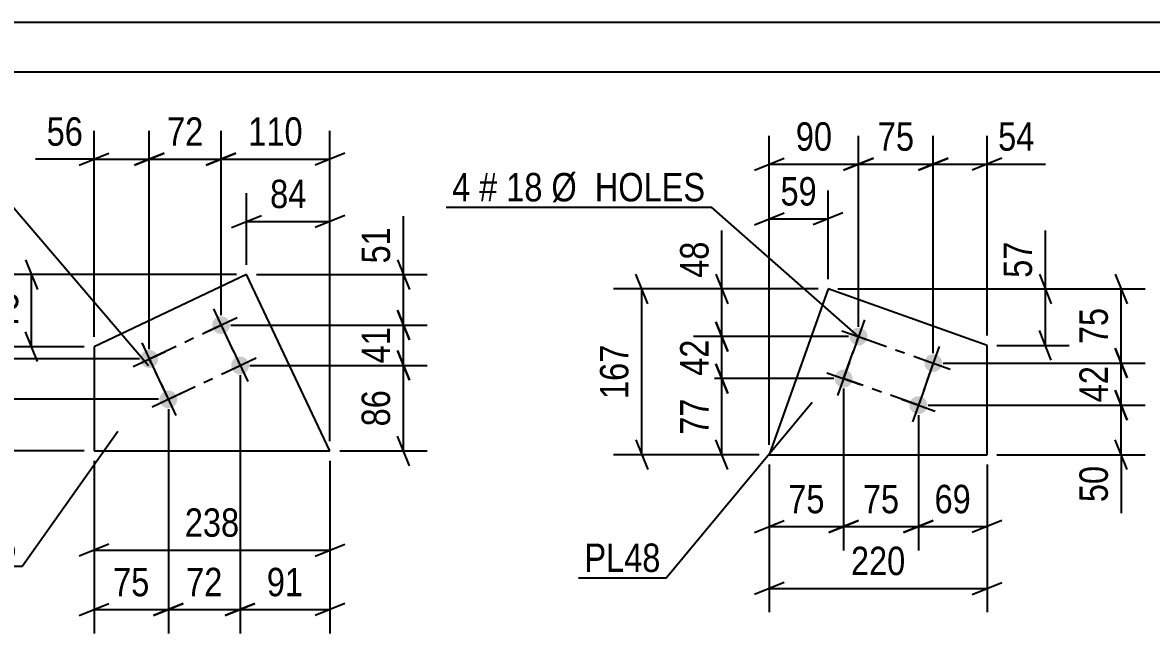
# Model space of a CAD drawing. Header units: millimetres. Extents: x 0 to 420, y -435 to 297.
# Drawn here: x 211.7 to 325.5, y 235.4 to 297 of the extents above; entities that cross this region are included whole.
import ezdxf

# ---------------------------------------------------------------- set-up
doc = ezdxf.new("R2010")
doc.units = ezdxf.units.MM
doc.linetypes.add('DXK_LINE_DOT3', pattern=[5.9187, 2.979, -0.9799, 0.9799, -0.9799])
doc.styles.add('Arial Narrow', font='ARIALN.TTF', dxfattribs={"height": 0.2})

# ---------------------------------------------------------------- blocks, each defined once
blk = doc.blocks.new('Unknown-283123301-1135')
at = {"color": 5, "linetype": 'Continuous'}
for p, q in [((420, 297), (0, 297)), ((415, 292), (5, 292))]:
    blk.add_line(p, q, dxfattribs=at)
blk = doc.blocks.new('Part-283123301-1615 - 1599')
at = {"color": 2, "linetype": 'Continuous'}
for p, q in [((234.28, 271.58), (218.91, 264.31)), ((242.69, 253.8), (234.28, 271.58)), ((218.91, 264.31), (218.91, 253.8)), ((218.91, 253.8), (242.69, 253.8))]:
    blk.add_line(p, q, dxfattribs=at)
blk = doc.blocks.new('Bolt-283123301-1620 - 1599')
at = {"linetype": 'Continuous'}
for points in [[(232.52, 266.88, -1), (230.9, 266.11, -1)], [(225.29, 263.46, -1), (223.66, 262.69, -1)], [(234.45, 262.81, -1), (232.82, 262.04, -1)], [(227.21, 259.39, -1), (225.59, 258.62, -1)]]:
    blk.add_hatch(color=1, dxfattribs=at).paths.add_polyline_path(points)
at = {"color": 1, "linetype": 'Continuous'}
for p, q in [((230.94, 268.12), (232.48, 264.87)), ((230.08, 265.73), (233.34, 267.27)), ((223.71, 264.7), (225.25, 261.45)), ((232.86, 264.05), (234.4, 260.8)), ((222.85, 262.31), (226.1, 263.84)), ((232.01, 261.66), (235.26, 263.2)), ((225.63, 260.63), (227.17, 257.38)), ((224.77, 258.24), (228.03, 259.78))]:
    blk.add_line(p, q, dxfattribs=at)
blk = doc.blocks.new('Bolt-283123301-1403 - 1369')
at = {"linetype": 'Continuous'}
for points in [[(296.83, 265.03, -1), (295.14, 265.63, -1)], [(304.37, 262.36, -1), (302.68, 262.96, -1)], [(295.33, 260.79, -1), (293.63, 261.39, -1)], [(302.87, 258.12, -1), (301.17, 258.72, -1)]]:
    blk.add_hatch(color=1, dxfattribs=at).paths.add_polyline_path(points)
at = {"color": 1, "linetype": 'Continuous'}
for p, q in [((296.59, 267.03), (295.38, 263.64)), ((294.29, 265.93), (297.68, 264.73)), ((304.13, 264.35), (302.92, 260.96)), ((301.83, 263.26), (305.22, 262.06)), ((295.08, 262.79), (293.88, 259.4)), ((292.78, 261.69), (296.18, 260.49)), ((302.62, 260.11), (301.42, 256.72)), ((300.32, 259.02), (303.72, 257.82))]:
    blk.add_line(p, q, dxfattribs=at)
blk = doc.blocks.new('Part-283123301-1418 - 1369')
at = {"color": 2, "linetype": 'Continuous'}
for p, q in [((292.91, 270.14), (286.98, 253.42)), ((308.94, 264.45), (292.91, 270.14)), ((308.94, 253.42), (308.94, 264.45)), ((286.98, 253.42), (308.94, 253.42))]:
    blk.add_line(p, q, dxfattribs=at)
blk = doc.blocks.new('Line-283123301-1767 - 1599')
at = {"color": 1, "linetype": 'DXK_LINE_DOT3'}
blk.add_line((224.48, 263.08), (231.71, 266.5), dxfattribs=at)
blk = doc.blocks.new('Line-283123301-1588 - 1369')
at = {"color": 1, "linetype": 'DXK_LINE_DOT3'}
blk.add_line((302.02, 258.42), (294.48, 261.09), dxfattribs=at)
blk = doc.blocks.new('Line-283123301-1774 - 1599')
at = {"color": 1, "linetype": 'DXK_LINE_DOT3'}
blk.add_line((231.71, 266.5), (233.63, 262.43), dxfattribs=at)
blk = doc.blocks.new('Line-283123301-1581 - 1369')
at = {"color": 1, "linetype": 'DXK_LINE_DOT3'}
blk.add_line((294.48, 261.09), (295.98, 265.33), dxfattribs=at)
blk = doc.blocks.new('Line-283123301-1781 - 1599')
at = {"color": 1, "linetype": 'DXK_LINE_DOT3'}
blk.add_line((226.4, 259.01), (233.63, 262.43), dxfattribs=at)
blk = doc.blocks.new('Line-283123301-1574 - 1369')
at = {"color": 1, "linetype": 'DXK_LINE_DOT3'}
blk.add_line((295.98, 265.33), (303.52, 262.66), dxfattribs=at)
blk = doc.blocks.new('Line-283123301-1788 - 1599')
at = {"color": 1, "linetype": 'DXK_LINE_DOT3'}
blk.add_line((226.4, 259.01), (224.48, 263.08), dxfattribs=at)
blk = doc.blocks.new('Line-283123301-1566 - 1369')
at = {"color": 1, "linetype": 'DXK_LINE_DOT3'}
blk.add_line((303.52, 262.66), (302.02, 258.42), dxfattribs=at)
blk = doc.blocks.new('StraightDimension-283123301-1744 - 1599')
at = {"color": 7, "linetype": 'Continuous'}
for p, q in [((218.91, 252.8), (218.91, 241.4)), ((242.69, 252.8), (242.69, 241.4)), ((220.41, 244.4), (217.41, 243.2)), ((218.91, 243.8), (242.69, 243.8)), ((241.19, 243.2), (244.19, 244.4))]:
    blk.add_line(p, q, dxfattribs=at)
at = {"color": 0}
blk.add_wipeout([(234.14, 244.55), (234.14, 248.75), (227.46, 248.75), (227.46, 244.55)], dxfattribs=at)
at = {"color": 3, "style": 'Arial Narrow'}
blk.add_text('238', height=2.863, dxfattribs=at).set_placement((228.06, 245.15))
blk = doc.blocks.new('StraightDimension-283123301-1653 - 1599')
at = {"color": 7, "linetype": 'Continuous'}
for p, q in [((199.81, 270.08), (198.61, 273.08)), ((233.28, 271.58), (196.36, 271.58)), ((199.21, 253.8), (199.21, 271.58)), ((198.61, 255.3), (199.81, 252.3)), ((217.91, 253.8), (196.36, 253.8))]:
    blk.add_line(p, q, dxfattribs=at)
at = {"color": 0}
blk.add_wipeout([(198.46, 266.03), (194.26, 266.03), (194.26, 259.35), (198.46, 259.35)], dxfattribs=at)
at = {"color": 3, "style": 'Arial Narrow'}
blk.add_text('178', height=2.863, rotation=90.0002, dxfattribs=at).set_placement((197.86, 259.95))
blk = doc.blocks.new('StraightDimension-283123301-1662 - 1599')
at = {"color": 7, "linetype": 'Continuous'}
for p, q in [((204.05, 260.51), (205.25, 257.51)), ((225.4, 259.01), (201.8, 259.01)), ((204.65, 253.8), (204.65, 259.01)), ((205.25, 252.3), (204.05, 255.3)), ((217.91, 253.8), (201.8, 253.8)), ((204.65, 253.8), (204.65, 247.89)), ((204.65, 253.8), (204.65, 247.89))]:
    blk.add_line(p, q, dxfattribs=at)
at = {"color": 0}
blk.add_wipeout([(203.9, 253.27), (199.7, 253.27), (199.7, 248.42), (203.9, 248.42)], dxfattribs=at)
at = {"color": 3, "style": 'Arial Narrow'}
blk.add_text('52', height=2.863, rotation=90.0002, dxfattribs=at).set_placement((203.3, 249.02))
blk = doc.blocks.new('StraightDimension-283123301-1668 - 1599')
at = {"color": 7, "linetype": 'Continuous'}
for p, q in [((204.05, 264.58), (205.25, 261.58)), ((223.48, 263.08), (201.8, 263.08)), ((204.65, 259.01), (204.65, 263.08)), ((205.25, 257.51), (204.05, 260.51)), ((225.4, 259.01), (201.8, 259.01))]:
    blk.add_line(p, q, dxfattribs=at)
at = {"color": 0}
blk.add_wipeout([(203.9, 263.47), (199.7, 263.47), (199.7, 258.61), (203.9, 258.61)], dxfattribs=at)
at = {"color": 3, "style": 'Arial Narrow'}
blk.add_text('41', height=2.863, rotation=90.0002, dxfattribs=at).set_placement((203.3, 259.21))
blk = doc.blocks.new('StraightDimension-283123301-16769 - 1599')
at = {"color": 7, "linetype": 'Continuous'}
for p, q in [((231.71, 267.5), (231.71, 286.08)), ((242.69, 254.8), (242.69, 286.08)), ((230.21, 282.63), (233.21, 283.83)), ((244.19, 283.83), (241.19, 282.63)), ((231.71, 283.23), (242.69, 283.23))]:
    blk.add_line(p, q, dxfattribs=at)
at = {"color": 0}
blk.add_wipeout([(240.54, 283.98), (240.54, 288.18), (233.86, 288.18), (233.86, 283.98)], dxfattribs=at)
at = {"color": 3, "style": 'Arial Narrow'}
blk.add_text('110', height=2.863, dxfattribs=at).set_placement((234.46, 284.58))
blk = doc.blocks.new('StraightDimension-283123301-1676 - 1599')
at = {"color": 7, "linetype": 'Continuous'}
for p, q in [((204.05, 273.08), (205.25, 270.08)), ((233.28, 271.58), (201.8, 271.58)), ((204.65, 263.08), (204.65, 271.58)), ((205.25, 261.58), (204.05, 264.58)), ((223.48, 263.08), (201.8, 263.08))]:
    blk.add_line(p, q, dxfattribs=at)
at = {"color": 0}
blk.add_wipeout([(203.9, 269.76), (199.7, 269.76), (199.7, 264.9), (203.9, 264.9)], dxfattribs=at)
at = {"color": 3, "style": 'Arial Narrow'}
blk.add_text('85', height=2.863, rotation=90.0002, dxfattribs=at).set_placement((203.3, 265.5))
blk = doc.blocks.new('StraightDimension-283123301-1749 - 1599')
at = {"color": 7, "linetype": 'Continuous'}
for p, q in [((234.28, 272.58), (234.28, 279.79)), ((242.69, 254.8), (242.69, 279.79)), ((232.78, 276.34), (235.78, 277.54)), ((234.28, 276.94), (242.69, 276.94)), ((244.19, 277.54), (241.19, 276.34))]:
    blk.add_line(p, q, dxfattribs=at)
at = {"color": 0}
blk.add_wipeout([(240.91, 277.69), (240.91, 281.89), (236.06, 281.89), (236.06, 277.69)], dxfattribs=at)
at = {"color": 3, "style": 'Arial Narrow'}
blk.add_text('84', height=2.863, dxfattribs=at).set_placement((236.66, 278.29))
blk = doc.blocks.new('StraightDimension-283123301-1685 - 1599')
at = {"color": 7, "linetype": 'Continuous'}
for p, q in [((226.4, 258.01), (226.4, 235.4)), ((218.91, 252.8), (218.91, 235.4)), ((217.41, 237.2), (220.41, 238.4)), ((227.9, 238.4), (224.9, 237.2)), ((218.91, 237.8), (226.4, 237.8))]:
    blk.add_line(p, q, dxfattribs=at)
at = {"color": 0}
blk.add_wipeout([(225.09, 238.55), (225.09, 242.75), (220.23, 242.75), (220.23, 238.55)], dxfattribs=at)
at = {"color": 3, "style": 'Arial Narrow'}
blk.add_text('75', height=2.863, dxfattribs=at).set_placement((220.83, 239.15))
blk = doc.blocks.new('StraightDimension-283123301-1691 - 1599')
at = {"color": 7, "linetype": 'Continuous'}
for p, q in [((233.63, 261.43), (233.63, 235.4)), ((226.4, 258.01), (226.4, 235.4)), ((224.9, 237.2), (227.9, 238.4)), ((235.13, 238.4), (232.13, 237.2)), ((226.4, 237.8), (233.63, 237.8))]:
    blk.add_line(p, q, dxfattribs=at)
at = {"color": 0}
blk.add_wipeout([(232.45, 238.55), (232.45, 242.75), (227.59, 242.75), (227.59, 238.55)], dxfattribs=at)
at = {"color": 3, "style": 'Arial Narrow'}
blk.add_text('72', height=2.863, dxfattribs=at).set_placement((228.19, 239.15))
blk = doc.blocks.new('StraightDimension-283123301-1699 - 1599')
at = {"color": 7, "linetype": 'Continuous'}
for p, q in [((233.63, 261.43), (233.63, 235.4)), ((242.69, 252.8), (242.69, 235.4)), ((232.13, 237.2), (235.13, 238.4)), ((244.19, 238.4), (241.19, 237.2)), ((233.63, 237.8), (242.69, 237.8))]:
    blk.add_line(p, q, dxfattribs=at)
at = {"color": 0}
blk.add_wipeout([(240.59, 238.55), (240.59, 242.75), (235.73, 242.75), (235.73, 238.55)], dxfattribs=at)
at = {"color": 3, "style": 'Arial Narrow'}
blk.add_text('91', height=2.863, dxfattribs=at).set_placement((236.33, 239.15))
blk = doc.blocks.new('StraightDimension-283123301-1706 - 1599')
at = {"color": 7, "linetype": 'Continuous'}
for p, q in [((249.5, 268), (250.7, 265)), ((232.71, 266.5), (252.5, 266.5)), ((250.1, 262.43), (250.1, 266.5)), ((250.7, 260.93), (249.5, 263.93)), ((234.63, 262.43), (252.5, 262.43))]:
    blk.add_line(p, q, dxfattribs=at)
at = {"color": 0}
blk.add_wipeout([(249.35, 266.89), (245.15, 266.89), (245.15, 262.03), (249.35, 262.03)], dxfattribs=at)
at = {"color": 3, "style": 'Arial Narrow'}
blk.add_text('41', height=2.863, rotation=90.0002, dxfattribs=at).set_placement((248.75, 262.63))
blk = doc.blocks.new('StraightDimension-283123301-16771 - 1599')
at = {"color": 7, "linetype": 'Continuous'}
for p, q in [((218.91, 265.31), (218.91, 286.08)), ((224.48, 264.08), (224.48, 286.08)), ((217.41, 282.63), (220.41, 283.83)), ((225.98, 283.83), (222.98, 282.63)), ((218.91, 283.23), (213.01, 283.23)), ((218.91, 283.23), (213.01, 283.23)), ((218.91, 283.23), (224.48, 283.23))]:
    blk.add_line(p, q, dxfattribs=at)
at = {"color": 0}
blk.add_wipeout([(218.39, 283.98), (218.39, 288.18), (213.53, 288.18), (213.53, 283.98)], dxfattribs=at)
at = {"color": 3, "style": 'Arial Narrow'}
blk.add_text('56', height=2.863, dxfattribs=at).set_placement((214.13, 284.58))
blk = doc.blocks.new('StraightDimension-283123301-1714 - 1599')
at = {"color": 7, "linetype": 'Continuous'}
for p, q in [((249.5, 263.93), (250.7, 260.93)), ((234.63, 262.43), (252.5, 262.43)), ((250.1, 253.8), (250.1, 262.43)), ((250.7, 252.3), (249.5, 255.3)), ((243.69, 253.8), (252.5, 253.8))]:
    blk.add_line(p, q, dxfattribs=at)
at = {"color": 0}
blk.add_wipeout([(249.35, 260.54), (245.15, 260.54), (245.15, 255.68), (249.35, 255.68)], dxfattribs=at)
at = {"color": 3, "style": 'Arial Narrow'}
blk.add_text('86', height=2.863, rotation=90.0002, dxfattribs=at).set_placement((248.75, 256.28))
blk = doc.blocks.new('StraightDimension-283123301-1720 - 1599')
at = {"color": 7, "linetype": 'Continuous'}
for p, q in [((250.1, 271.58), (250.1, 277.49)), ((250.1, 271.58), (250.1, 277.49)), ((249.5, 273.08), (250.7, 270.08)), ((235.28, 271.58), (252.5, 271.58)), ((250.1, 266.5), (250.1, 271.58)), ((250.7, 265), (249.5, 268)), ((232.71, 266.5), (252.5, 266.5))]:
    blk.add_line(p, q, dxfattribs=at)
at = {"color": 0}
blk.add_wipeout([(249.35, 276.96), (245.15, 276.96), (245.15, 272.11), (249.35, 272.11)], dxfattribs=at)
at = {"color": 3, "style": 'Arial Narrow'}
blk.add_text('51', height=2.863, rotation=90.0002, dxfattribs=at).set_placement((248.75, 272.71))
blk = doc.blocks.new('StraightDimension-283123301-1729 - 1599')
at = {"color": 7, "linetype": 'Continuous'}
for p, q in [((212.01, 273.08), (213.21, 270.08)), ((233.28, 271.58), (209.76, 271.58)), ((212.61, 264.31), (212.61, 271.58)), ((213.21, 262.81), (212.01, 265.81)), ((217.91, 264.31), (209.76, 264.31))]:
    blk.add_line(p, q, dxfattribs=at)
at = {"color": 0}
blk.add_wipeout([(211.86, 270.38), (207.66, 270.38), (207.66, 265.52), (211.86, 265.52)], dxfattribs=at)
at = {"color": 3, "style": 'Arial Narrow'}
blk.add_text('73', height=2.863, rotation=90.0002, dxfattribs=at).set_placement((211.26, 266.12))
blk = doc.blocks.new('StraightDimension-283123301-16770 - 1599')
at = {"color": 7, "linetype": 'Continuous'}
for p, q in [((224.48, 264.08), (224.48, 286.08)), ((231.71, 267.5), (231.71, 286.08)), ((222.98, 282.63), (225.98, 283.83)), ((233.21, 283.83), (230.21, 282.63)), ((224.48, 283.23), (231.71, 283.23))]:
    blk.add_line(p, q, dxfattribs=at)
at = {"color": 0}
blk.add_wipeout([(230.52, 283.98), (230.52, 288.18), (225.67, 288.18), (225.67, 283.98)], dxfattribs=at)
at = {"color": 3, "style": 'Arial Narrow'}
blk.add_text('72', height=2.863, dxfattribs=at).set_placement((226.27, 284.58))
blk = doc.blocks.new('StraightDimension-283123301-16832 - 1369')
at = {"color": 7, "linetype": 'Continuous'}
for p, q in [((321.87, 264.16), (323.07, 261.16)), ((304.52, 262.66), (324.87, 262.66)), ((322.47, 258.42), (322.47, 262.66)), ((323.07, 256.92), (321.87, 259.92)), ((303.02, 258.42), (324.87, 258.42))]:
    blk.add_line(p, q, dxfattribs=at)
at = {"color": 0}
blk.add_wipeout([(321.72, 262.97), (317.52, 262.97), (317.52, 258.11), (321.72, 258.11)], dxfattribs=at)
at = {"color": 3, "style": 'Arial Narrow'}
blk.add_text('42', height=2.863, rotation=90.0002, dxfattribs=at).set_placement((321.12, 258.71))
blk = doc.blocks.new('StraightDimension-283123301-1457 - 1369')
at = {"color": 7, "linetype": 'Continuous'}
for p, q in [((294.48, 260.09), (294.48, 243.77)), ((286.98, 252.42), (286.98, 243.77)), ((285.48, 245.57), (288.48, 246.77)), ((286.98, 246.17), (294.48, 246.17)), ((295.98, 246.77), (292.98, 245.57))]:
    blk.add_line(p, q, dxfattribs=at)
at = {"color": 0}
blk.add_wipeout([(293.16, 246.92), (293.16, 251.12), (288.3, 251.12), (288.3, 246.92)], dxfattribs=at)
at = {"color": 3, "style": 'Arial Narrow'}
blk.add_text('75', height=2.863, dxfattribs=at).set_placement((288.9, 247.52))
blk = doc.blocks.new('StraightDimension-283123301-1464 - 1369')
at = {"color": 7, "linetype": 'Continuous'}
for p, q in [((294.48, 260.09), (294.48, 243.77)), ((302.02, 257.42), (302.02, 243.77)), ((292.98, 245.57), (295.98, 246.77)), ((294.48, 246.17), (302.02, 246.17)), ((303.52, 246.77), (300.52, 245.57))]:
    blk.add_line(p, q, dxfattribs=at)
at = {"color": 0}
blk.add_wipeout([(300.68, 246.92), (300.68, 251.12), (295.82, 251.12), (295.82, 246.92)], dxfattribs=at)
at = {"color": 3, "style": 'Arial Narrow'}
blk.add_text('75', height=2.863, dxfattribs=at).set_placement((296.42, 247.52))
blk = doc.blocks.new('StraightDimension-283123301-1472 - 1369')
at = {"color": 7, "linetype": 'Continuous'}
for p, q in [((302.02, 257.42), (302.02, 243.77)), ((308.94, 252.42), (308.94, 243.77)), ((300.52, 245.57), (303.52, 246.77)), ((302.02, 246.17), (308.94, 246.17)), ((310.44, 246.77), (307.44, 245.57))]:
    blk.add_line(p, q, dxfattribs=at)
at = {"color": 0}
blk.add_wipeout([(307.91, 246.92), (307.91, 251.12), (303.05, 251.12), (303.05, 246.92)], dxfattribs=at)
at = {"color": 3, "style": 'Arial Narrow'}
blk.add_text('69', height=2.863, dxfattribs=at).set_placement((303.65, 247.52))
blk = doc.blocks.new('StraightDimension-283123301-1479 - 1369')
at = {"color": 7, "linetype": 'Continuous'}
for p, q in [((281.61, 262.59), (282.81, 259.59)), ((293.48, 261.09), (279.36, 261.09)), ((282.21, 253.42), (282.21, 261.09)), ((282.81, 251.92), (281.61, 254.92)), ((285.98, 253.42), (279.36, 253.42))]:
    blk.add_line(p, q, dxfattribs=at)
at = {"color": 0}
blk.add_wipeout([(281.46, 259.68), (277.26, 259.68), (277.26, 254.83), (281.46, 254.83)], dxfattribs=at)
at = {"color": 3, "style": 'Arial Narrow'}
blk.add_text('77', height=2.863, rotation=90.0002, dxfattribs=at).set_placement((280.86, 255.43))
blk = doc.blocks.new('StraightDimension-283123301-1485 - 1369')
at = {"color": 7, "linetype": 'Continuous'}
for p, q in [((281.61, 266.83), (282.81, 263.83)), ((294.98, 265.33), (279.36, 265.33)), ((282.21, 261.09), (282.21, 265.33)), ((282.81, 259.59), (281.61, 262.59)), ((293.48, 261.09), (279.36, 261.09))]:
    blk.add_line(p, q, dxfattribs=at)
at = {"color": 0}
blk.add_wipeout([(281.46, 265.64), (277.26, 265.64), (277.26, 260.78), (281.46, 260.78)], dxfattribs=at)
at = {"color": 3, "style": 'Arial Narrow'}
blk.add_text('42', height=2.863, rotation=90.0002, dxfattribs=at).set_placement((280.86, 261.38))
blk = doc.blocks.new('StraightDimension-283123301-1493 - 1369')
at = {"color": 7, "linetype": 'Continuous'}
for p, q in [((282.21, 270.14), (282.21, 276.04)), ((282.21, 270.14), (282.21, 276.04)), ((281.61, 271.64), (282.81, 268.64)), ((291.91, 270.14), (279.36, 270.14)), ((282.21, 265.33), (282.21, 270.14)), ((282.81, 263.83), (281.61, 266.83)), ((294.98, 265.33), (279.36, 265.33))]:
    blk.add_line(p, q, dxfattribs=at)
at = {"color": 0}
blk.add_wipeout([(281.46, 275.52), (277.26, 275.52), (277.26, 270.66), (281.46, 270.66)], dxfattribs=at)
at = {"color": 3, "style": 'Arial Narrow'}
blk.add_text('48', height=2.863, rotation=90.0002, dxfattribs=at).set_placement((280.86, 271.26))
blk = doc.blocks.new('StraightDimension-283123301-1502 - 1369')
at = {"color": 7, "linetype": 'Continuous'}
for p, q in [((286.98, 254.42), (286.98, 285.58)), ((295.98, 266.33), (295.98, 285.58)), ((285.48, 282.13), (288.48, 283.33)), ((286.98, 282.73), (295.98, 282.73)), ((297.48, 283.33), (294.48, 282.13))]:
    blk.add_line(p, q, dxfattribs=at)
at = {"color": 0}
blk.add_wipeout([(293.91, 283.48), (293.91, 287.68), (289.06, 287.68), (289.06, 283.48)], dxfattribs=at)
at = {"color": 3, "style": 'Arial Narrow'}
blk.add_text('90', height=2.863, dxfattribs=at).set_placement((289.66, 284.08))
blk = doc.blocks.new('StraightDimension-283123301-1508 - 1369')
at = {"color": 7, "linetype": 'Continuous'}
for p, q in [((295.98, 266.33), (295.98, 285.58)), ((303.52, 263.66), (303.52, 285.58)), ((294.48, 282.13), (297.48, 283.33)), ((295.98, 282.73), (303.52, 282.73)), ((305.02, 283.33), (302.02, 282.13))]:
    blk.add_line(p, q, dxfattribs=at)
at = {"color": 0}
blk.add_wipeout([(302.18, 283.48), (302.18, 287.68), (297.33, 287.68), (297.33, 283.48)], dxfattribs=at)
at = {"color": 3, "style": 'Arial Narrow'}
blk.add_text('75', height=2.863, dxfattribs=at).set_placement((297.93, 284.08))
blk = doc.blocks.new('StraightDimension-283123301-1516 - 1369')
at = {"color": 7, "linetype": 'Continuous'}
for p, q in [((303.52, 263.66), (303.52, 285.58)), ((308.94, 265.45), (308.94, 285.58)), ((302.02, 282.13), (305.02, 283.33)), ((303.52, 282.73), (308.94, 282.73)), ((310.44, 283.33), (307.44, 282.13)), ((308.94, 282.73), (314.84, 282.73)), ((308.94, 282.73), (314.84, 282.73))]:
    blk.add_line(p, q, dxfattribs=at)
at = {"color": 0}
blk.add_wipeout([(314.32, 283.48), (314.32, 287.68), (309.46, 287.68), (309.46, 283.48)], dxfattribs=at)
at = {"color": 3, "style": 'Arial Narrow'}
blk.add_text('54', height=2.863, dxfattribs=at).set_placement((310.06, 284.08))
blk = doc.blocks.new('StraightDimension-283123301-1525 - 1369')
at = {"color": 7, "linetype": 'Continuous'}
for p, q in [((274.73, 268.64), (273.53, 271.64)), ((291.91, 270.14), (271.28, 270.14)), ((274.13, 253.42), (274.13, 270.14)), ((273.53, 254.92), (274.73, 251.92)), ((285.98, 253.42), (271.28, 253.42))]:
    blk.add_line(p, q, dxfattribs=at)
at = {"color": 0}
blk.add_wipeout([(273.38, 265.12), (269.18, 265.12), (269.18, 258.44), (273.38, 258.44)], dxfattribs=at)
at = {"color": 3, "style": 'Arial Narrow'}
blk.add_text('167', height=2.863, rotation=90.0002, dxfattribs=at).set_placement((272.78, 259.04))
blk = doc.blocks.new('StraightDimension-283123301-1532 - 1369')
at = {"color": 7, "linetype": 'Continuous'}
for p, q in [((314.82, 270.14), (314.82, 276.04)), ((314.82, 270.14), (314.82, 276.04)), ((314.22, 271.64), (315.42, 268.64)), ((293.91, 270.14), (317.22, 270.14)), ((314.82, 264.45), (314.82, 270.14)), ((315.42, 262.95), (314.22, 265.95)), ((309.94, 264.45), (317.22, 264.45))]:
    blk.add_line(p, q, dxfattribs=at)
at = {"color": 0}
blk.add_wipeout([(314.07, 275.52), (309.87, 275.52), (309.87, 270.66), (314.07, 270.66)], dxfattribs=at)
at = {"color": 3, "style": 'Arial Narrow'}
blk.add_text('57', height=2.863, rotation=90.0002, dxfattribs=at).set_placement((313.47, 271.26))
blk = doc.blocks.new('StraightDimension-283123301-1547 - 1369')
at = {"color": 7, "linetype": 'Continuous'}
for p, q in [((286.98, 252.42), (286.98, 237.53)), ((308.94, 252.42), (308.94, 237.53)), ((288.48, 240.53), (285.48, 239.33)), ((307.44, 239.33), (310.44, 240.53)), ((286.98, 239.93), (308.94, 239.93))]:
    blk.add_line(p, q, dxfattribs=at)
at = {"color": 0}
blk.add_wipeout([(301.3, 240.68), (301.3, 244.88), (294.62, 244.88), (294.62, 240.68)], dxfattribs=at)
at = {"color": 3, "style": 'Arial Narrow'}
blk.add_text('220', height=2.863, dxfattribs=at).set_placement((295.22, 241.28))
blk = doc.blocks.new('StraightDimension-283123301-1552 - 1369')
at = {"color": 7, "linetype": 'Continuous'}
for p, q in [((286.98, 254.42), (286.98, 280.05)), ((292.91, 271.14), (292.91, 280.05)), ((285.48, 276.6), (288.48, 277.8)), ((294.41, 277.8), (291.41, 276.6)), ((286.98, 277.2), (292.91, 277.2))]:
    blk.add_line(p, q, dxfattribs=at)
at = {"color": 0}
blk.add_wipeout([(292.38, 277.95), (292.38, 282.15), (287.52, 282.15), (287.52, 277.95)], dxfattribs=at)
at = {"color": 3, "style": 'Arial Narrow'}
blk.add_text('59', height=2.863, dxfattribs=at).set_placement((288.12, 278.55))
blk = doc.blocks.new('StraightDimension-283123301-16831 - 1369')
at = {"color": 7, "linetype": 'Continuous'}
for p, q in [((321.87, 271.64), (323.07, 268.64)), ((293.91, 270.14), (324.87, 270.14)), ((322.47, 262.66), (322.47, 270.14)), ((323.07, 261.16), (321.87, 264.16)), ((304.52, 262.66), (324.87, 262.66))]:
    blk.add_line(p, q, dxfattribs=at)
at = {"color": 0}
blk.add_wipeout([(321.72, 268.83), (317.52, 268.83), (317.52, 263.97), (321.72, 263.97)], dxfattribs=at)
at = {"color": 3, "style": 'Arial Narrow'}
blk.add_text('75', height=2.863, rotation=90.0002, dxfattribs=at).set_placement((321.12, 264.57))
blk = doc.blocks.new('StraightDimension-283123301-16833 - 1369')
at = {"color": 7, "linetype": 'Continuous'}
for p, q in [((321.87, 259.92), (323.07, 256.92)), ((303.02, 258.42), (324.87, 258.42)), ((322.47, 253.42), (322.47, 258.42)), ((323.07, 251.92), (321.87, 254.92)), ((309.94, 253.42), (324.87, 253.42)), ((322.47, 253.42), (322.47, 247.51)), ((322.47, 253.42), (322.47, 247.51))]:
    blk.add_line(p, q, dxfattribs=at)
at = {"color": 0}
blk.add_wipeout([(321.72, 252.89), (317.52, 252.89), (317.52, 248.04), (321.72, 248.04)], dxfattribs=at)
at = {"color": 3, "style": 'Arial Narrow'}
blk.add_text('50', height=2.863, rotation=90.0002, dxfattribs=at).set_placement((321.12, 248.64))
blk = doc.blocks.new('Mark-283123301-1611 - 1599')
at = {"color": 30, "linetype": 'Continuous'}
for p in [(221.3, 255.77), (202.82, 242.18)]:
    blk.add_line(p, (211.7, 242.18), dxfattribs=at)
at = {"color": 0}
blk.add_wipeout([(211.1, 242.78), (211.1, 245.78), (203.42, 245.78), (203.42, 242.78)], dxfattribs=at)
blk.add_wipeout([(211.1, 242.78), (211.1, 245.78), (203.42, 245.78), (203.42, 242.78)], dxfattribs=at)
at = {"color": 3, "style": 'Arial Narrow'}
blk.add_text('PL45', height=2.863, dxfattribs=at).set_placement((203.42, 242.78))
blk = doc.blocks.new('Mark-283123301-1616 - 1599')
at = {"color": 7, "linetype": 'Continuous'}
for p in [(183.63, 278.79), (224.41, 262.39)]:
    blk.add_line(p, (210.37, 278.79), dxfattribs=at)
at = {"color": 0}
for points in [[(186.06, 279.39), (186.06, 282.39), (184.23, 282.39), (184.23, 279.39)], [(188.79, 279.39), (188.79, 282.39), (186.96, 282.39), (186.96, 279.39)], [(193.35, 279.39), (193.35, 282.39), (189.69, 282.39), (189.69, 279.39)], [(209.77, 279.39), (209.77, 282.39), (194.25, 282.39), (194.25, 279.39)]]:
    blk.add_wipeout(points, dxfattribs=at)
for points in [[(186.06, 279.39), (186.06, 282.39), (184.23, 282.39), (184.23, 279.39)], [(188.79, 279.39), (188.79, 282.39), (186.96, 282.39), (186.96, 279.39)], [(193.35, 279.39), (193.35, 282.39), (189.69, 282.39), (189.69, 279.39)], [(209.77, 279.39), (209.77, 282.39), (194.25, 282.39), (194.25, 279.39)]]:
    blk.add_wipeout(points, dxfattribs=at)
at = {"color": 3, "style": 'Arial Narrow'}
for s, height, p in [('4', 2.86, (184.23, 279.39)), ('18', 2.863, (189.69, 279.39)), ('Ø  HOLES', 2.863, (194.25, 279.39)), ('#', 2.86, (186.96, 279.39))]:
    blk.add_text(s, height=height, dxfattribs=at).set_placement(p)
blk = doc.blocks.new('Mark-283123301-1399 - 1369')
at = {"color": 7, "linetype": 'Continuous'}
for p in [(254.41, 278.37), (296, 265.3)]:
    blk.add_line(p, (281.15, 278.37), dxfattribs=at)
at = {"color": 0}
for points in [[(256.84, 278.97), (256.84, 281.97), (255.01, 281.97), (255.01, 278.97)], [(259.57, 278.97), (259.57, 281.97), (257.74, 281.97), (257.74, 278.97)], [(264.12, 278.97), (264.12, 281.97), (260.47, 281.97), (260.47, 278.97)], [(280.55, 278.97), (280.55, 281.97), (265.02, 281.97), (265.02, 278.97)]]:
    blk.add_wipeout(points, dxfattribs=at)
for points in [[(256.84, 278.97), (256.84, 281.97), (255.01, 281.97), (255.01, 278.97)], [(259.57, 278.97), (259.57, 281.97), (257.74, 281.97), (257.74, 278.97)], [(264.12, 278.97), (264.12, 281.97), (260.47, 281.97), (260.47, 278.97)], [(280.55, 278.97), (280.55, 281.97), (265.02, 281.97), (265.02, 278.97)]]:
    blk.add_wipeout(points, dxfattribs=at)
at = {"color": 3, "style": 'Arial Narrow'}
for s, height, p in [('4', 2.86, (255.01, 278.97)), ('#', 2.86, (257.74, 278.97)), ('18', 2.863, (260.47, 278.97)), ('Ø  HOLES', 2.863, (265.02, 278.97))]:
    blk.add_text(s, height=height, dxfattribs=at).set_placement(p)
blk = doc.blocks.new('Mark-283123301-1414 - 1369')
at = {"color": 30, "linetype": 'Continuous'}
for p in [(291.31, 258.69), (267.75, 241)]:
    blk.add_line(p, (276.63, 241), dxfattribs=at)
at = {"color": 0}
blk.add_wipeout([(276.03, 241.6), (276.03, 244.6), (268.35, 244.6), (268.35, 241.6)], dxfattribs=at)
blk.add_wipeout([(276.03, 241.6), (276.03, 244.6), (268.35, 244.6), (268.35, 241.6)], dxfattribs=at)
at = {"color": 3, "style": 'Arial Narrow'}
blk.add_text('PL48', height=2.863, dxfattribs=at).set_placement((268.35, 241.6))

msp = doc.modelspace()

# ---------------------------------------------------------------- block references
for name in ['Unknown-283123301-1135', 'Part-283123301-1615 - 1599', 'Part-283123301-1418 - 1369', 'Bolt-283123301-1620 - 1599', 'Line-283123301-1767 - 1599', 'Line-283123301-1774 - 1599', 'Bolt-283123301-1403 - 1369', 'Line-283123301-1581 - 1369', 'Line-283123301-1574 - 1369', 'Line-283123301-1788 - 1599', 'Line-283123301-1781 - 1599', 'Line-283123301-1566 - 1369', 'Line-283123301-1588 - 1369']:
    msp.add_blockref(name, (0, 0))

# ---------------------------------------------------------------- next in the draw order: block references
for name in ['StraightDimension-283123301-16832 - 1369', 'StraightDimension-283123301-1457 - 1369', 'StraightDimension-283123301-1744 - 1599']:
    msp.add_blockref(name, (0, 0))

# ---------------------------------------------------------------- next in the draw order: block references
for name in ['StraightDimension-283123301-1653 - 1599', 'StraightDimension-283123301-1464 - 1369']:
    msp.add_blockref(name, (0, 0))

# ---------------------------------------------------------------- next in the draw order: block references
for name in ['StraightDimension-283123301-16769 - 1599', 'StraightDimension-283123301-1479 - 1369', 'StraightDimension-283123301-1662 - 1599', 'StraightDimension-283123301-1472 - 1369']:
    msp.add_blockref(name, (0, 0))

# ---------------------------------------------------------------- next in the draw order: block references
for name in ['StraightDimension-283123301-1485 - 1369', 'StraightDimension-283123301-1668 - 1599']:
    msp.add_blockref(name, (0, 0))

# ---------------------------------------------------------------- next in the draw order: block references
for name in ['StraightDimension-283123301-1493 - 1369', 'StraightDimension-283123301-1676 - 1599', 'StraightDimension-283123301-1685 - 1599']:
    msp.add_blockref(name, (0, 0))

# ---------------------------------------------------------------- next in the draw order: block references
for name in ['StraightDimension-283123301-16771 - 1599', 'StraightDimension-283123301-1502 - 1369', 'StraightDimension-283123301-1749 - 1599', 'Mark-283123301-1611 - 1599']:
    msp.add_blockref(name, (0, 0))

# ---------------------------------------------------------------- next in the draw order: block references
for name in ['StraightDimension-283123301-1508 - 1369', 'StraightDimension-283123301-1525 - 1369', 'StraightDimension-283123301-1691 - 1599']:
    msp.add_blockref(name, (0, 0))

# ---------------------------------------------------------------- next in the draw order: block references
for name in ['StraightDimension-283123301-1516 - 1369', 'StraightDimension-283123301-1699 - 1599', 'StraightDimension-283123301-1547 - 1369']:
    msp.add_blockref(name, (0, 0))

# ---------------------------------------------------------------- next in the draw order: block references
for name in ['StraightDimension-283123301-1532 - 1369', 'StraightDimension-283123301-1706 - 1599', 'StraightDimension-283123301-16833 - 1369']:
    msp.add_blockref(name, (0, 0))

# ---------------------------------------------------------------- next in the draw order: block references
for name in ['StraightDimension-283123301-1552 - 1369', 'StraightDimension-283123301-1720 - 1599', 'StraightDimension-283123301-1714 - 1599']:
    msp.add_blockref(name, (0, 0))

# ---------------------------------------------------------------- next in the draw order: block references
for name in ['StraightDimension-283123301-1729 - 1599', 'StraightDimension-283123301-16831 - 1369', 'Mark-283123301-1414 - 1369']:
    msp.add_blockref(name, (0, 0))

# ---------------------------------------------------------------- next in the draw order: block references
for name in ['StraightDimension-283123301-16770 - 1599', 'Mark-283123301-1399 - 1369']:
    msp.add_blockref(name, (0, 0))

# ---------------------------------------------------------------- next in the draw order: block references
msp.add_blockref('Mark-283123301-1616 - 1599', (0, 0))

doc.saveas('drawing.dxf')
